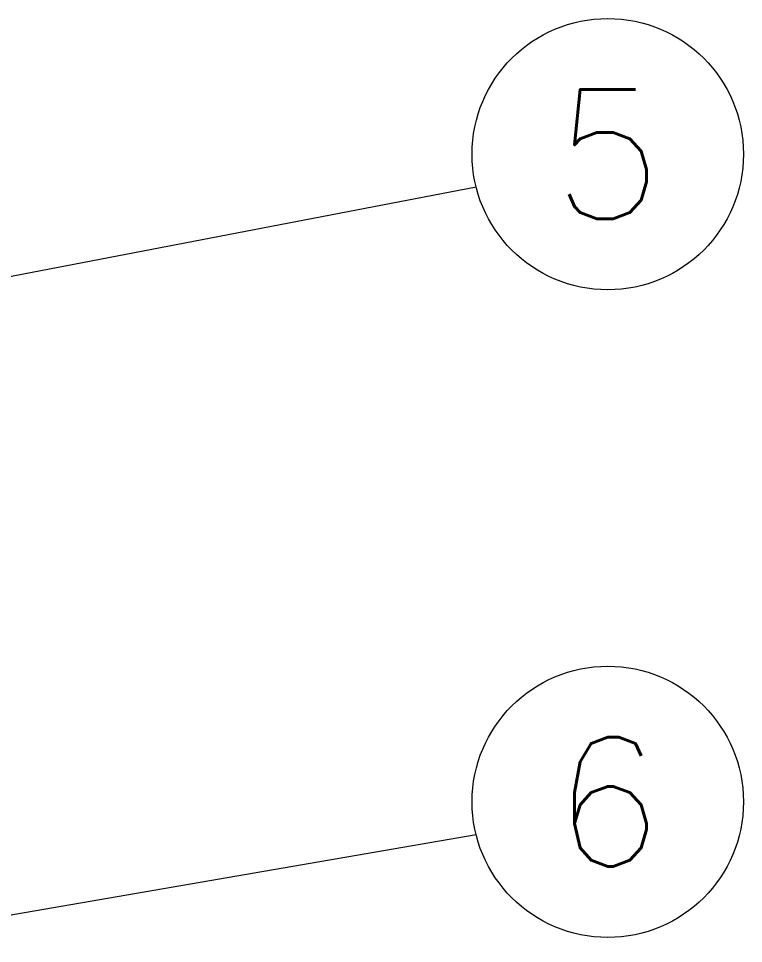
# Model space of a CAD drawing. Header units: millimetres. Extents: x 2015 to 2819, y -1311 to -752.
# Drawn here: x 2521.75 to 2540.85, y -1217.42 to -1193.04 of the extents above; entities that cross this region are included whole.
import ezdxf
from ezdxf.enums import TextEntityAlignment as Align

# ---------------------------------------------------------------- set-up
doc = ezdxf.new("R2010")
doc.units = ezdxf.units.MM
doc.layers.add('from', color=7, linetype='Continuous', lineweight=13)
doc.styles.add('TXT', font='txt.shx', dxfattribs={"bigfont": 'gbcbig.shx'})
doc.styles.add('宋体', font='SimSun.ttf')
doc.dimstyles.new('YanXiu', dxfattribs={"dimscale": 1.5, "dimtxt": 2.5, "dimasz": 2.2, "dimexe": 0.65, "dimexo": 0.65, "dimgap": 0.5, "dimtad": 1, "dimdsep": 46, "dimtxsty": '宋体', "dimcen": 0, "dimclrd": 3, "dimclre": 3, "dimclrt": 3, "dimazin": 2, "dimtfac": 1, "dimtofl": 0, "dimtmove": 0, "dimatfit": 3, "dimfxl": 1, "dimlwd": 5, "dimlwe": 5, "dimarcsym": 0})

# ---------------------------------------------------------------- blocks, each defined once
blk = doc.blocks.new('*u43')
at = {"layer": 'from', "color": 4}
for centre in [(217.239, -27.802), (217.239, -51.459)]:
    blk.add_circle(centre, 4.954, dxfattribs=at)
at = {"layer": 'from', "color": 6, "style": 'TXT'}
for s, p in [('5', (217.239, -27.802)), ('6', (217.239, -51.459))]:
    blk.add_text(s, height=4.718, dxfattribs=at).set_placement(p, align=Align.MIDDLE)
at = {"layer": 'from', "color": 40}
for points in [[(183.296, -34.607), (212.431, -28.996)], [(179.032, -58.427), (212.431, -52.653)]]:
    blk.add_leader(points, dimstyle='YanXiu', override={"dimasz": 1, "dimclrd": 40, "dimldrblk": 'Dot'}, dxfattribs=at)

msp = doc.modelspace()

# ---------------------------------------------------------------- block references
at = {"xscale": 0.7217100000000002, "yscale": 0.7217100000000002, "zscale": 0.7217100000000002}
msp.add_blockref('*u43', (2380.49, -1176.547), dxfattribs=at)

doc.saveas('drawing.dxf')
